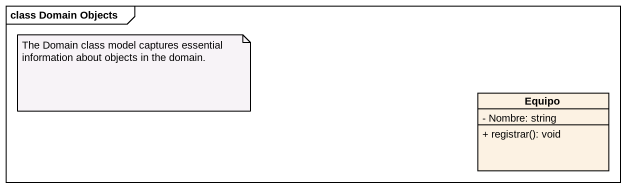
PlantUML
@startuml
mainframe class Domain Objects
hide circle
hide empty members
skinparam classAttributeIconSize 0
class Equipo {
  - Nombre: string
  + registrar(): void
}
note as N1
  The Domain class model captures essential information about objects in the domain.
end note
@enduml
